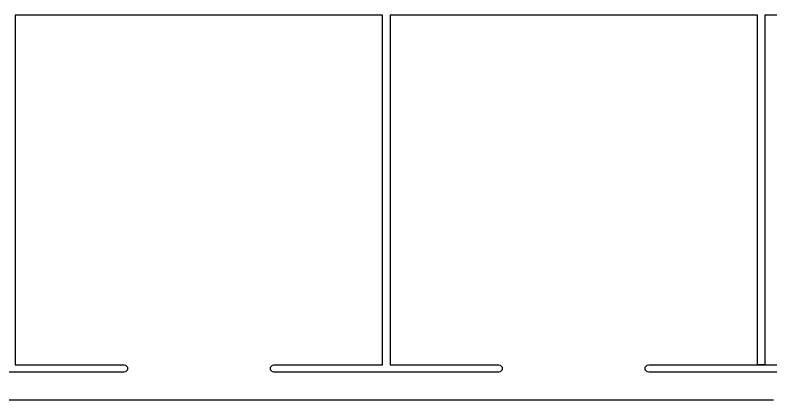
# Model space of a CAD drawing. Header units: inches. Extents: x 0 to 2.68, y 0 to 2.67.
# Drawn here: x 2.0684 to 2.4718, y 0.2195 to 0.4248 of the extents above; entities that cross this region are included whole.
import ezdxf

# ---------------------------------------------------------------- set-up
doc = ezdxf.new("R2010")
doc.units = ezdxf.units.IN
doc.header["$MEASUREMENT"] = 0
doc.layers.add('Edge.Cuts', color=254, linetype='CONTINUOUS', true_color=0xd0d2cd)

msp = doc.modelspace()

# ---------------------------------------------------------------- linework, layer by layer
at = {"layer": 'Edge.Cuts', "linetype": 'CONTINUOUS'}
for p, q in [((2.26457, 0.4248), (2.0685, 0.4248)), ((2.0685, 0.4248), (2.0685, 0.23819)), ((2.26457, 0.23819), (2.26457, 0.4248)), ((2.46457, 0.4248), (2.2685, 0.4248)), ((2.2685, 0.4248), (2.2685, 0.23819)), ((2.46457, 0.23819), (2.46457, 0.4248)), ((2.56457, 0.4248), (2.4685, 0.4248)), ((2.4685, 0.4248), (2.4685, 0.23819)), ((2.0685, 0.23819), (2.12654, 0.23819)), ((2.12654, 0.23819), (2.12729, 0.23804)), ((2.12729, 0.23804), (2.12835, 0.23697)), ((2.20472, 0.23697), (2.20578, 0.23804)), ((2.20578, 0.23804), (2.20654, 0.23819)), ((2.20654, 0.23819), (2.26457, 0.23819)), ((2.2685, 0.23819), (2.32654, 0.23819)), ((2.32654, 0.23819), (2.32729, 0.23804)), ((2.32729, 0.23804), (2.32835, 0.23697)), ((2.40472, 0.23697), (2.40578, 0.23804)), ((2.40578, 0.23804), (2.40654, 0.23819)), ((2.40654, 0.23819), (2.46457, 0.23819)), ((2.46457, 0.23819), (2.4685, 0.23819)), ((2.4685, 0.23819), (2.46457, 0.23819)), ((2.4685, 0.23819), (2.56457, 0.23819)), ((2.12654, 0.23425), (2.00654, 0.23425)), ((2.12729, 0.2344), (2.12654, 0.23425)), ((2.12835, 0.23547), (2.12729, 0.2344)), ((2.12835, 0.23697), (2.12835, 0.23547)), ((2.20472, 0.23547), (2.20472, 0.23697)), ((2.20578, 0.2344), (2.20472, 0.23547)), ((2.20654, 0.23425), (2.20578, 0.2344)), ((2.32654, 0.23425), (2.20654, 0.23425)), ((2.32729, 0.2344), (2.32654, 0.23425)), ((2.32835, 0.23547), (2.32729, 0.2344)), ((2.32835, 0.23697), (2.32835, 0.23547)), ((2.40472, 0.23547), (2.40472, 0.23697)), ((2.40578, 0.2344), (2.40472, 0.23547)), ((2.40654, 0.23425), (2.40578, 0.2344)), ((2.56654, 0.23425), (2.40654, 0.23425)), ((1.67323, 0.21949), (2.47323, 0.21949))]:
    msp.add_line(p, q, dxfattribs=at)

doc.saveas('drawing.dxf')
